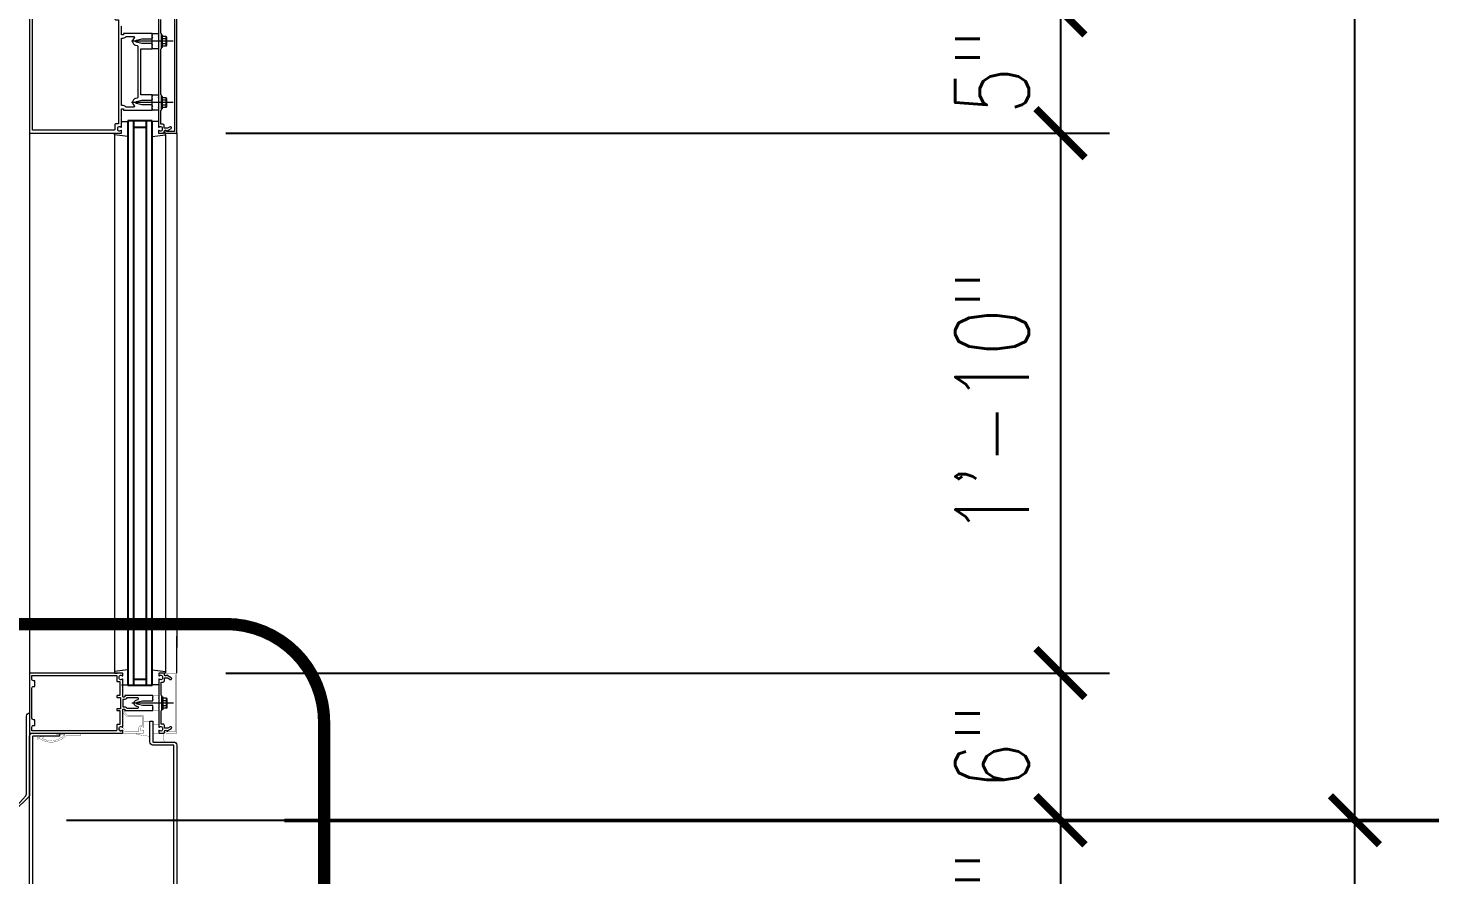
# Model space of a CAD drawing. Header units: inches. Extents: x 3850 to 5846, y -3 to 909.
# Drawn here: x 5740.9 to 5798, y 566.8 to 601.3 of the extents above; entities that cross this region are included whole.
import ezdxf

# ---------------------------------------------------------------- set-up
doc = ezdxf.new("R2010")
doc.units = ezdxf.units.IN
doc.header["$LTSCALE"] = 0.5
doc.header["$MEASUREMENT"] = 0
doc.linetypes.add('HIDDEN2', pattern=[0.1875, 0.125, -0.0625])
doc.layers.get('0').update_dxf_attribs({"lineweight": 18})
doc.layers.get('Defpoints').update_dxf_attribs({"color": 140, "lineweight": 18})
for name, color, linetype, lineweight in [('A-Anno-Dims', 211, 'Continuous', 18), ('A-Detl-Fine', 90, 'Continuous', 18), ('A-Detl-Iden', 151, 'Continuous', 25), ('A-Detl-Medm', 31, 'Continuous', 25), ('A-Detl-Thin', 150, 'Continuous', 18), ('A-Detl-Wide', 213, 'Continuous', 50)]:
    doc.layers.add(name, color=color, linetype=linetype, lineweight=lineweight)
doc.styles.add('Arch-Dim', font='romans.shx', dxfattribs={"width": 0.75})
doc.dimstyles.new('Aec-Arch-I-96', dxfattribs={"dimscale": 96, "dimtxt": 0.09375, "dimasz": 0.0625, "dimexe": 0.0625, "dimexo": 0.0625, "dimgap": 0.03125, "dimtad": 1, "dimdec": 4, "dimzin": 3, "dimdsep": 46, "dimlunit": 4, "dimtxsty": 'Arch-Dim', "dimblk": 'ARCHTICK', "dimcen": 0.09375, "dimazin": 2, "dimtfac": 0.75, "dimtdec": 4, "dimtix": 1, "dimtmove": 2, "dimatfit": 2, "dimfxl": 1, "dimtolj": 1, "dimtzin": 0, "dimarcsym": 0})

# ---------------------------------------------------------------- blocks, each defined once
blk = doc.blocks.new('AecDtl_9650C2')
at = {"layer": 'A-Detl-Thin'}
blk.add_lwpolyline([(0.037, 0.588), (0.603, 0.022, 0.414214), (0.647, 0.022), (0.648, 0.023, 0.397145), (0.65, 0.066), (0.157, 0.621, -0.18372), (0.125, 0.704), (0.125, 3.875, 0.414214), (0, 4), (0, 0.677, 0.198912)], format="xyb", close=True, dxfattribs=at)
blk = doc.blocks.new('_ArchTick')
at = {"color": 0, "linetype": 'ByBlock', "const_width": 0.15}
blk.add_lwpolyline([(-0.5, -0.5), (0.5, 0.5)], dxfattribs=at)
blk = doc.blocks.new('*D238')
at = {"layer": 'A-Anno-Dims', "color": 0, "lineweight": -2, "transparency": 16777216}
for p, q in [((5748.92, 569.004), (5796.92, 569.004)), ((5794.92, 409.004), (5794.92, 569.004)), ((5636.92, 409.004), (5796.92, 409.004))]:
    blk.add_line(p, q, dxfattribs=at)
at = {"layer": 'Defpoints', "color": 0, "transparency": 16777216}
for p in [(5746.92, 569.004), (5794.92, 569.004), (5634.92, 409.004)]:
    blk.add_point(p, dxfattribs=at)
at = {"layer": 'A-Anno-Dims', "color": 0, "lineweight": -2, "transparency": 16777216, "xscale": 2, "yscale": 2, "zscale": 2}
for p, rotation in [((5794.92, 569.004), 90), ((5794.92, 409.004), 270)]:
    blk.add_blockref('_ArchTick', p, dxfattribs=dict(at, rotation=rotation))
at = {"layer": 'A-Anno-Dims', "color": 0, "transparency": 16777216, "insert": (5792.135, 489.004), "char_height": 3, "attachment_point": 5, "rotation": 90, "style": 'Arch-Dim'}
blk.add_mtext('\\A1;13\'-4"', dxfattribs=at)
blk = doc.blocks.new('*D239')
at = {"layer": 'A-Anno-Dims', "color": 0, "lineweight": -2, "transparency": 16777216}
for p, q in [((5748.92, 729.004), (5796.92, 729.004)), ((5794.92, 569.004), (5794.92, 729.004)), ((5748.92, 569.004), (5796.92, 569.004))]:
    blk.add_line(p, q, dxfattribs=at)
at = {"layer": 'Defpoints', "color": 0, "transparency": 16777216}
for p in [(5746.92, 729.004), (5794.92, 729.004), (5746.92, 569.004)]:
    blk.add_point(p, dxfattribs=at)
at = {"layer": 'A-Anno-Dims', "color": 0, "lineweight": -2, "transparency": 16777216, "xscale": 2, "yscale": 2, "zscale": 2}
for p, rotation in [((5794.92, 729.004), 90), ((5794.92, 569.004), 270)]:
    blk.add_blockref('_ArchTick', p, dxfattribs=dict(at, rotation=rotation))
at = {"layer": 'A-Anno-Dims', "color": 0, "transparency": 16777216, "insert": (5792.135, 649.004), "char_height": 3, "attachment_point": 5, "rotation": 90, "style": 'Arch-Dim'}
blk.add_mtext('\\A1;13\'-4"', dxfattribs=at)
blk = doc.blocks.new('*D241')
at = {"layer": 'A-Anno-Dims', "color": 0, "lineweight": -2, "transparency": 16777216}
for p, q in [((5748.92, 810.25), (5808.921, 810.25)), ((5806.921, 57), (5806.921, 810.25)), ((5748.92, 57), (5808.921, 57))]:
    blk.add_line(p, q, dxfattribs=at)
at = {"layer": 'Defpoints', "color": 0, "transparency": 16777216}
for p in [(5746.92, 810.25), (5806.921, 810.25), (5746.92, 57)]:
    blk.add_point(p, dxfattribs=at)
at = {"layer": 'A-Anno-Dims', "color": 0, "lineweight": -2, "transparency": 16777216, "xscale": 2, "yscale": 2, "zscale": 2}
for p, rotation in [((5806.921, 810.25), 90), ((5806.921, 57), 270)]:
    blk.add_blockref('_ArchTick', p, dxfattribs=dict(at, rotation=rotation))
at = {"layer": 'A-Anno-Dims', "color": 0, "transparency": 16777216, "insert": (5803.296, 433.625), "char_height": 3, "attachment_point": 5, "rotation": 90, "style": 'Arch-Dim'}
blk.add_mtext('\\A1;62\'-9{\\H0.750000x;\\S1/4;}"', dxfattribs=at)
blk = doc.blocks.new('*D250')
at = {"layer": 'A-Detl-Wide', "color": 0, "lineweight": -2, "transparency": 16777216}
for p, q in [((5748.92, 676.003), (5784.92, 676.003)), ((5782.92, 676.003), (5782.92, 602)), ((5748.92, 602), (5784.92, 602))]:
    blk.add_line(p, q, dxfattribs=at)
at = {"layer": 'Defpoints', "color": 0, "transparency": 16777216}
for p in [(5746.92, 676.003), (5746.92, 602), (5782.92, 602)]:
    blk.add_point(p, dxfattribs=at)
at = {"layer": 'A-Detl-Wide', "color": 0, "lineweight": -2, "transparency": 16777216, "xscale": 2, "yscale": 2, "zscale": 2}
for p, rotation in [((5782.92, 676.003), 90), ((5782.92, 602), 270)]:
    blk.add_blockref('_ArchTick', p, dxfattribs=dict(at, rotation=rotation))
at = {"layer": 'A-Detl-Wide', "color": 0, "transparency": 16777216, "insert": (5780.134, 639.001), "char_height": 3, "attachment_point": 5, "rotation": 90, "style": 'Arch-Dim'}
blk.add_mtext('\\A1;6\'-2"', dxfattribs=at)
blk = doc.blocks.new('*D251')
at = {"layer": 'A-Detl-Wide', "color": 0, "lineweight": -2, "transparency": 16777216}
for p, q in [((5782.92, 602), (5782.92, 604)), ((5748.92, 602), (5784.92, 602)), ((5782.92, 602), (5782.92, 597)), ((5748.92, 597), (5784.92, 597)), ((5782.92, 597), (5782.92, 595))]:
    blk.add_line(p, q, dxfattribs=at)
at = {"layer": 'Defpoints', "color": 0, "transparency": 16777216}
for p in [(5746.92, 602), (5746.92, 597), (5782.92, 597)]:
    blk.add_point(p, dxfattribs=at)
at = {"layer": 'A-Detl-Wide', "color": 0, "lineweight": -2, "transparency": 16777216, "xscale": 2, "yscale": 2, "zscale": 2}
for p, rotation in [((5782.92, 602), 270), ((5782.92, 597), 90)]:
    blk.add_blockref('_ArchTick', p, dxfattribs=dict(at, rotation=rotation))
at = {"layer": 'A-Detl-Wide', "color": 0, "transparency": 16777216, "insert": (5780.134, 599.5), "char_height": 3, "attachment_point": 5, "rotation": 90, "style": 'Arch-Dim'}
blk.add_mtext('\\A1;5"', dxfattribs=at)
blk = doc.blocks.new('*D252')
at = {"layer": 'A-Detl-Wide', "color": 0, "lineweight": -2, "transparency": 16777216}
for p, q in [((5748.92, 597), (5784.92, 597)), ((5782.92, 597), (5782.92, 575)), ((5748.92, 575), (5784.92, 575))]:
    blk.add_line(p, q, dxfattribs=at)
at = {"layer": 'Defpoints', "color": 0, "transparency": 16777216}
for p in [(5746.92, 597), (5746.92, 575), (5782.92, 575)]:
    blk.add_point(p, dxfattribs=at)
at = {"layer": 'A-Detl-Wide', "color": 0, "lineweight": -2, "transparency": 16777216, "xscale": 2, "yscale": 2, "zscale": 2}
for p, rotation in [((5782.92, 597), 90), ((5782.92, 575), 270)]:
    blk.add_blockref('_ArchTick', p, dxfattribs=dict(at, rotation=rotation))
at = {"layer": 'A-Detl-Wide', "color": 0, "transparency": 16777216, "insert": (5780.134, 586), "char_height": 3, "attachment_point": 5, "rotation": 90, "style": 'Arch-Dim'}
blk.add_mtext('\\A1;1\'-10"', dxfattribs=at)
blk = doc.blocks.new('*D253')
at = {"layer": 'A-Detl-Wide', "color": 0, "lineweight": -2, "transparency": 16777216}
for p, q in [((5748.92, 575), (5784.92, 575)), ((5782.92, 575), (5782.92, 569.003)), ((5742.419, 569.003), (5784.92, 569.003))]:
    blk.add_line(p, q, dxfattribs=at)
at = {"layer": 'Defpoints', "color": 0, "transparency": 16777216}
for p in [(5746.92, 575), (5740.419, 569.003), (5782.92, 569.003)]:
    blk.add_point(p, dxfattribs=at)
at = {"layer": 'A-Detl-Wide', "color": 0, "lineweight": -2, "transparency": 16777216, "xscale": 2, "yscale": 2, "zscale": 2}
for p, rotation in [((5782.92, 575), 90), ((5782.92, 569.003), 270)]:
    blk.add_blockref('_ArchTick', p, dxfattribs=dict(at, rotation=rotation))
at = {"layer": 'A-Detl-Wide', "color": 0, "transparency": 16777216, "insert": (5780.134, 572.001), "char_height": 3, "attachment_point": 5, "rotation": 90, "style": 'Arch-Dim'}
blk.add_mtext('\\A1;6"', dxfattribs=at)
blk = doc.blocks.new('*D254')
at = {"layer": 'A-Detl-Wide', "color": 0, "lineweight": -2, "transparency": 16777216}
for p, q in [((5742.419, 569.003), (5784.92, 569.003)), ((5782.92, 569.003), (5782.92, 563)), ((5748.92, 563), (5784.92, 563))]:
    blk.add_line(p, q, dxfattribs=at)
at = {"layer": 'Defpoints', "color": 0, "transparency": 16777216}
for p in [(5740.419, 569.003), (5746.92, 563), (5782.92, 563)]:
    blk.add_point(p, dxfattribs=at)
at = {"layer": 'A-Detl-Wide', "color": 0, "lineweight": -2, "transparency": 16777216, "xscale": 2, "yscale": 2, "zscale": 2}
for p, rotation in [((5782.92, 569.003), 90), ((5782.92, 563), 270)]:
    blk.add_blockref('_ArchTick', p, dxfattribs=dict(at, rotation=rotation))
at = {"layer": 'A-Detl-Wide', "color": 0, "transparency": 16777216, "insert": (5780.134, 566.001), "char_height": 3, "attachment_point": 5, "rotation": 90, "style": 'Arch-Dim'}
blk.add_mtext('\\A1;6"', dxfattribs=at)

msp = doc.modelspace()

# ---------------------------------------------------------------- linework, layer by layer
at = {"layer": 'A-Detl-Fine'}
for p, q in [((5746.33865, 600.99317), (5746.29865, 600.99317)), ((5746.29865, 600.49317), (5746.29865, 600.99317)), ((5746.33865, 600.49317), (5746.33865, 600.99317)), ((5746.47833, 600.94609), (5746.33865, 600.94609)), ((5746.48226, 600.55658), (5746.48226, 600.92977)), ((5746.50096, 600.92977), (5746.48226, 600.92977)), ((5746.76437, 600.74998), (5745.07056, 600.74998)), ((5746.33865, 600.49317), (5746.29865, 600.49317)), ((5746.47833, 600.84463), (5746.33865, 600.84463)), ((5746.47833, 600.64171), (5746.33865, 600.64171)), ((5746.47833, 600.54026), (5746.33865, 600.54026)), ((5746.50096, 600.55658), (5746.48226, 600.55658)), ((5746.51326, 600.59099), (5746.51326, 600.89536)), ((5746.76437, 598.24998), (5745.07056, 598.24998)), ((5746.33865, 598.49317), (5746.29865, 598.49317)), ((5746.29865, 597.99317), (5746.29865, 598.49317)), ((5746.33865, 597.99317), (5746.33865, 598.49317)), ((5746.47833, 598.44609), (5746.33865, 598.44609)), ((5746.47833, 598.34463), (5746.33865, 598.34463)), ((5746.47833, 598.14171), (5746.33865, 598.14171)), ((5746.50096, 598.42977), (5746.48226, 598.42977)), ((5746.48226, 598.05658), (5746.48226, 598.42977)), ((5746.50096, 598.05658), (5746.48226, 598.05658)), ((5746.51326, 598.09099), (5746.51326, 598.39536)), ((5744.67011, 597.47959), (5744.92011, 597.47959)), ((5746.16962, 597.47959), (5745.91962, 597.47959)), ((5746.33865, 597.99317), (5746.29865, 597.99317)), ((5746.47833, 598.04026), (5746.33865, 598.04026)), ((5744.38011, 596.93959), (5744.38011, 575.06037)), ((5746.45962, 596.93959), (5746.45962, 575.06037)), ((5744.67011, 574.52037), (5744.92011, 574.52037)), ((5746.16962, 574.52037), (5745.91962, 574.52037)), ((5746.78144, 573.77846), (5745.08763, 573.77846)), ((5746.35572, 574.02164), (5746.31572, 574.02164)), ((5746.31572, 573.52164), (5746.31572, 574.02164)), ((5746.35572, 573.52164), (5746.31572, 573.52164)), ((5746.35572, 573.52164), (5746.35572, 574.02164)), ((5746.4954, 573.97456), (5746.35572, 573.97456)), ((5746.4954, 573.87311), (5746.35572, 573.87311)), ((5746.4954, 573.67019), (5746.35572, 573.67019)), ((5746.4954, 573.56873), (5746.35572, 573.56873)), ((5746.49933, 573.58505), (5746.49933, 573.95824)), ((5746.51803, 573.95824), (5746.49933, 573.95824)), ((5746.51803, 573.58505), (5746.49933, 573.58505)), ((5746.53033, 573.61946), (5746.53033, 573.92384))]:
    msp.add_line(p, q, dxfattribs=at)
for points in [[(5746.16986, 600.43698), (5745.91986, 600.43698), (5745.91986, 601.06298), (5746.16986, 601.06298)], [(5746.16986, 597.93698), (5745.91986, 597.93698), (5745.91986, 598.56298), (5746.16986, 598.56298)]]:
    msp.add_lwpolyline(points, close=True, dxfattribs=at)
for points in [[(5744.92011, 596.86306), (5744.38011, 596.93959), (5744.38011, 596.99959), (5744.49574, 596.99959)], [(5745.91962, 596.86306), (5746.45962, 596.93959), (5746.45962, 596.99959), (5746.34399, 596.99959)], [(5744.92011, 575.1369), (5744.38011, 575.06037), (5744.38011, 575.00037), (5744.49574, 575.00037)], [(5745.91962, 575.1369), (5746.45962, 575.06037), (5746.45962, 575.00037), (5746.34399, 575.00037)]]:
    msp.add_lwpolyline(points, dxfattribs=at)
at = {"layer": 'A-Detl-Fine', "const_width": 0.01111}
for points in [[(5745.94264, 574.08433), (5746.18693, 574.08433)], [(5745.57641, 573.02561), (5745.82072, 573.02561)], [(5746.18693, 573.47259), (5745.94264, 573.47259)], [(5746.18718, 572.9091), (5745.94286, 572.9091)], [(5741.24261, 572.3695), (5741.23119, 572.36332), (5741.22352, 572.35311), (5741.22071, 572.34038)], [(5741.22071, 572.34038), (5741.22486, 572.32511), (5741.23574, 572.31423), (5741.25101, 572.31008)], [(5741.24259, 572.3695), (5741.50757, 572.43529)], [(5741.42079, 572.34311), (5741.48977, 572.3089), (5741.56347, 572.28155), (5741.64017, 572.26148), (5741.71815, 572.24913), (5741.7957, 572.24491)], [(5741.51592, 572.41828), (5741.42172, 572.34302)], [(5741.5101, 572.43562), (5741.50925, 572.43558), (5741.5084, 572.43546), (5741.50757, 572.43529)], [(5741.51973, 572.42599), (5741.51841, 572.43085), (5741.51496, 572.43431), (5741.5101, 572.43562)], [(5741.51594, 572.41832), (5741.51797, 572.42044), (5741.51927, 572.42306), (5741.51973, 572.42599)], [(5741.7957, 572.24491), (5741.85973, 572.24774), (5741.92305, 572.25608), (5741.98529, 572.26974), (5742.04611, 572.28852), (5742.10514, 572.31224), (5742.16203, 572.34068), (5742.21642, 572.37366), (5742.26796, 572.41098), (5742.31628, 572.45243), (5742.36103, 572.49783)], [(5741.7957, 572.18433), (5741.85871, 572.18693), (5741.92136, 572.19459), (5741.98329, 572.20714), (5742.04413, 572.22437), (5742.10353, 572.24611), (5742.16111, 572.27217), (5742.21652, 572.30235), (5742.2694, 572.33647), (5742.31938, 572.37434), (5742.36611, 572.41577), (5742.40922, 572.46057)], [(5742.01842, 572.49634), (5742.01842, 572.52664)], [(5742.36124, 572.49634), (5742.01842, 572.49634)], [(5742.04873, 572.55692), (5742.03346, 572.55278), (5742.02259, 572.5419), (5742.01844, 572.52664)], [(5742.04873, 572.55692), (5742.99565, 572.55692)], [(5742.99565, 572.45921), (5742.40931, 572.45921)], [(5742.99565, 572.55692), (5742.99565, 572.45921)], [(5745.29302, 572.55655), (5745.40601, 572.55655)], [(5745.29302, 572.49791), (5745.29302, 572.55655)], [(5745.82072, 572.42313), (5745.29302, 572.49791)], [(5745.94286, 572.55731), (5746.18718, 572.55731)], [(5746.40817, 572.56448), (5746.39445, 572.50333), (5746.38622, 572.44097), (5746.38348, 572.378)], [(5746.38348, 572.378), (5746.38622, 572.31503), (5746.39445, 572.25266), (5746.40817, 572.19152)], [(5741.25101, 572.31008), (5741.25308, 572.31016), (5741.25518, 572.31037), (5741.25716, 572.31068)], [(5741.33013, 572.3288), (5741.2572, 572.31072)], [(5741.32994, 572.32888), (5741.38962, 572.29255), (5741.45262, 572.26089), (5741.51832, 572.23422), (5741.58609, 572.2129), (5741.65532, 572.19725), (5741.7254, 572.18762), (5741.7957, 572.18433)]]:
    msp.add_lwpolyline(points, dxfattribs=at)
at = {"layer": 'A-Detl-Fine'}
for centre, radius, start, end in [((5746.45895, 600.89536), 0.05431, 290.9107, 69.0893), ((5746.34841, 600.74317), 0.16485, 322.0123, 37.9877), ((5746.45895, 600.59099), 0.05431, 290.9107, 69.0893), ((5746.45895, 598.39536), 0.05431, 290.9107, 69.0893), ((5746.34841, 598.24317), 0.16485, 322.0123, 37.9877), ((5746.45895, 598.09099), 0.05431, 290.9107, 69.0893), ((5746.47602, 573.92384), 0.05431, 290.9107, 69.0893), ((5746.36548, 573.77164), 0.16485, 322.0123, 37.9877), ((5746.47602, 573.61946), 0.05431, 290.9107, 69.0893)]:
    msp.add_arc(centre, radius, start, end, dxfattribs=at)
at = {"layer": 'A-Detl-Iden', "linetype": 'HIDDEN2', "const_width": 0.5, "flags": 128}
msp.add_lwpolyline([(5622.91919, 512.00268, 0.41421356), (5626.91919, 508.00268), (5748.91991, 508.00268, 0.41421356), (5752.91991, 512.00268), (5752.91991, 572.99998, 0.41421356), (5748.91991, 576.99998), (5626.91919, 576.99998, 0.41421356), (5622.91919, 572.99998)], format="xyb", close=True, dxfattribs=at)
at = {"layer": 'A-Detl-Medm', "linetype": 'Continuous'}
for p, q in [((5744.91986, 597.49998), (5744.91986, 574.49998)), ((5745.16986, 597.49998), (5744.91986, 597.49998)), ((5745.66986, 597.49998), (5745.16986, 597.49998)), ((5745.16986, 574.49998), (5745.16986, 597.49998)), ((5745.66986, 597.49998), (5745.66986, 574.49998)), ((5745.91986, 597.49998), (5745.66986, 597.49998)), ((5745.91986, 574.49998), (5745.91986, 597.49998)), ((5745.16986, 597.24998), (5745.66986, 597.24998)), ((5745.16986, 574.74998), (5745.66986, 574.74998)), ((5745.91986, 574.49998), (5744.91986, 574.49998))]:
    msp.add_line(p, q, dxfattribs=at)
at = {"layer": 'A-Detl-Thin'}
for p, q in [((5740.91918, 596.99998), (5740.92001, 574.99998)), ((5746.91986, 596.99998), (5746.91986, 576.04333)), ((5746.91986, 574.99998), (5746.91986, 576.49998)), ((5744.70157, 574.99998), (5740.91905, 574.99998)), ((5740.91905, 574.99998), (5740.91905, 572.55692)), ((5741.01677, 574.7459), (5741.01677, 574.90225)), ((5741.01677, 574.90225), (5744.4475, 574.90225)), ((5741.01679, 574.7459), (5741.01677, 574.7459)), ((5741.02482, 574.71633), (5741.01679, 574.7459)), ((5741.04584, 574.69531), (5741.02482, 574.71633)), ((5741.07541, 574.6873), (5741.04584, 574.69531)), ((5741.07541, 574.68726), (5741.07541, 574.6873)), ((5741.13405, 574.68726), (5741.07541, 574.68726)), ((5741.13405, 574.45761), (5741.13405, 574.68726)), ((5744.4475, 574.90225), (5744.4475, 574.90223)), ((5744.4475, 574.90223), (5744.46229, 574.89822)), ((5744.46229, 574.89822), (5744.47279, 574.88771)), ((5744.47279, 574.88771), (5744.47679, 574.87294)), ((5744.47679, 574.87294), (5744.47681, 574.87294)), ((5744.47681, 574.87294), (5744.47681, 574.67261)), ((5744.47681, 574.67261), (5744.47682, 574.67261)), ((5744.47682, 574.67261), (5744.47949, 574.66276)), ((5744.47949, 574.66276), (5744.4865, 574.65576)), ((5744.4865, 574.65576), (5744.49635, 574.65309)), ((5744.49635, 574.65309), (5744.49635, 574.65307)), ((5744.49635, 574.65307), (5744.59896, 574.65307)), ((5744.57453, 574.78108), (5744.57453, 574.86706)), ((5744.57453, 574.86706), (5744.57455, 574.86706)), ((5744.57455, 574.78108), (5744.57453, 574.78108)), ((5744.57455, 574.86706), (5744.58123, 574.89171)), ((5744.58123, 574.75644), (5744.57455, 574.78108)), ((5744.58123, 574.89171), (5744.59874, 574.90922)), ((5744.59874, 574.73892), (5744.58123, 574.75644)), ((5744.59874, 574.90922), (5744.62339, 574.9159)), ((5744.62339, 574.73224), (5744.59874, 574.73892)), ((5744.59896, 574.65307), (5744.59896, 574.08433)), ((5744.62339, 574.9159), (5744.62339, 574.91594)), ((5744.62339, 574.91594), (5744.63366, 574.91594)), ((5744.62339, 574.73222), (5744.62339, 574.73224)), ((5744.63366, 574.73222), (5744.62339, 574.73222)), ((5744.63366, 574.91594), (5744.63368, 574.91592)), ((5744.65656, 574.73528), (5744.63366, 574.73224)), ((5744.63366, 574.73224), (5744.63366, 574.73222)), ((5744.63368, 574.91592), (5744.6566, 574.91287)), ((5744.67772, 574.74408), (5744.65656, 574.73528)), ((5744.6566, 574.91287), (5744.67776, 574.90405)), ((5744.69604, 574.75818), (5744.67772, 574.74408)), ((5744.67776, 574.90405), (5744.69607, 574.88994)), ((5744.69607, 574.75815), (5744.69604, 574.75818)), ((5744.69607, 574.88994), (5744.69607, 574.89)), ((5744.69607, 574.89), (5744.70665, 574.88564)), ((5744.70665, 574.76251), (5744.69607, 574.75815)), ((5744.70157, 574.99994), (5744.70157, 574.99998)), ((5744.71142, 574.99728), (5744.70157, 574.99994)), ((5744.70665, 574.88564), (5744.71665, 574.88976)), ((5744.71665, 574.75838), (5744.70665, 574.76251)), ((5744.71843, 574.99028), (5744.71142, 574.99728)), ((5744.71665, 574.88976), (5744.72108, 574.9003)), ((5744.72108, 574.74784), (5744.71665, 574.75838)), ((5744.72108, 574.98043), (5744.71843, 574.99028)), ((5744.72112, 574.98043), (5744.72108, 574.98043)), ((5744.72108, 574.9003), (5744.72112, 574.9003)), ((5744.72112, 574.74784), (5744.72108, 574.74784)), ((5744.72112, 574.9003), (5744.72112, 574.98043)), ((5744.72112, 574.40387), (5744.72112, 574.74784)), ((5741.01677, 573.15791), (5741.01677, 574.39899)), ((5741.01677, 574.39899), (5741.01681, 574.39899)), ((5741.01681, 574.39899), (5741.02482, 574.42856)), ((5741.02482, 574.42856), (5741.04584, 574.44958)), ((5741.04584, 574.44958), (5741.07541, 574.45759)), ((5741.07541, 574.45759), (5741.07541, 574.45761)), ((5741.07541, 574.45761), (5741.13405, 574.45761)), ((5744.47682, 574.06478), (5744.47681, 574.06478)), ((5744.47681, 574.06478), (5744.47681, 574.02569)), ((5744.47949, 574.07463), (5744.47682, 574.06478)), ((5744.4865, 574.08164), (5744.47949, 574.07463)), ((5744.49635, 574.08431), (5744.4865, 574.08164)), ((5744.59896, 574.08433), (5744.49635, 574.08433)), ((5744.49635, 574.08433), (5744.49635, 574.08431)), ((5744.70646, 574.38921), (5744.72112, 574.40387)), ((5744.72112, 574.37456), (5744.70646, 574.38921)), ((5744.72112, 574.03545), (5744.72112, 574.37456)), ((5744.79539, 574.07455), (5744.79538, 574.07455)), ((5744.79538, 574.07455), (5744.79538, 574.03545)), ((5744.79673, 574.07947), (5744.79539, 574.07455)), ((5744.80023, 574.08298), (5744.79673, 574.07947)), ((5744.80516, 574.08431), (5744.80023, 574.08298)), ((5745.94264, 574.08433), (5744.80516, 574.08433)), ((5744.80516, 574.08433), (5744.80516, 574.08431)), ((5745.94264, 574.04524), (5745.94264, 574.08433)), ((5744.47681, 574.02569), (5744.47682, 574.02569)), ((5744.47682, 573.5312), (5744.47681, 573.5312)), ((5744.47681, 573.5312), (5744.47681, 573.49213)), ((5744.47681, 573.49213), (5744.47682, 573.49213)), ((5744.47682, 574.02569), (5744.47949, 574.01584)), ((5744.47949, 573.54106), (5744.47682, 573.5312)), ((5744.47682, 573.49213), (5744.47949, 573.48228)), ((5744.47949, 574.01584), (5744.4865, 574.00883)), ((5744.4865, 573.54806), (5744.47949, 573.54106)), ((5744.4865, 574.00883), (5744.49635, 574.00616)), ((5744.49635, 573.55073), (5744.4865, 573.54806)), ((5744.49635, 574.00616), (5744.49635, 574.00614)), ((5744.49635, 574.00614), (5744.62339, 574.00614)), ((5744.62339, 573.55075), (5744.49635, 573.55075)), ((5744.49635, 573.55075), (5744.49635, 573.55073)), ((5744.62339, 574.00614), (5744.62339, 573.55075)), ((5744.72246, 574.03053), (5744.72112, 574.03545)), ((5744.78561, 573.92796), (5744.72112, 573.92796)), ((5744.72112, 573.92796), (5744.72112, 573.62894)), ((5744.72112, 573.62894), (5744.78561, 573.62894)), ((5744.72112, 573.52144), (5744.72246, 573.52636)), ((5744.72112, 573.18235), (5744.72112, 573.52144)), ((5744.72596, 574.02703), (5744.72246, 574.03053)), ((5744.72246, 573.52636), (5744.72596, 573.52986)), ((5744.73088, 574.02569), (5744.72596, 574.02703)), ((5744.72596, 573.52986), (5744.73088, 573.53119)), ((5744.78561, 574.02569), (5744.73088, 574.02569)), ((5744.73088, 573.53119), (5744.73088, 573.5312)), ((5744.73088, 573.5312), (5744.78561, 573.5312)), ((5744.82427, 573.93519), (5744.78559, 573.92798)), ((5744.78559, 573.92798), (5744.78561, 573.92796)), ((5744.79053, 574.02704), (5744.78561, 574.02571)), ((5744.78561, 574.02571), (5744.78561, 574.02569)), ((5744.78561, 573.62894), (5744.78565, 573.62892)), ((5744.78561, 573.5312), (5744.78561, 573.53119)), ((5744.78561, 573.53119), (5744.79053, 573.52986)), ((5744.78565, 573.62892), (5744.82433, 573.62169)), ((5744.79403, 574.03053), (5744.79053, 574.02704)), ((5744.79053, 573.52986), (5744.79403, 573.52636)), ((5744.79536, 574.03545), (5744.79403, 574.03053)), ((5744.79403, 573.52636), (5744.79536, 573.52144)), ((5744.79538, 574.03545), (5744.79536, 574.03545)), ((5744.79536, 573.52144), (5744.79538, 573.52144)), ((5744.79538, 573.52144), (5744.79538, 573.48235)), ((5744.85731, 573.9554), (5744.82427, 573.93519)), ((5744.82433, 573.62169), (5744.85736, 573.60145)), ((5744.88134, 573.98658), (5744.85731, 573.9554)), ((5744.85736, 573.60145), (5744.88136, 573.57026)), ((5744.88136, 573.9866), (5744.88134, 573.98658)), ((5745.3343, 573.9866), (5744.88136, 573.9866)), ((5744.88136, 573.5703), (5745.3343, 573.5703)), ((5744.88136, 573.57026), (5744.88136, 573.5703)), ((5745.18255, 573.80329), (5745.19946, 573.85018)), ((5745.18255, 573.75362), (5745.18255, 573.80329)), ((5745.19946, 573.70673), (5745.18255, 573.75362)), ((5745.19946, 573.85018), (5745.23328, 573.88875)), ((5745.23328, 573.66817), (5745.19946, 573.70673)), ((5745.23328, 573.88875), (5745.284, 573.91344)), ((5745.284, 573.64347), (5745.23328, 573.66817)), ((5745.28161, 573.79552), (5745.30929, 573.81905)), ((5745.28161, 573.7614), (5745.28161, 573.79552)), ((5745.30929, 573.73787), (5745.28161, 573.7614)), ((5745.28399, 573.91344), (5745.34188, 573.92897)), ((5745.284, 573.91344), (5745.28399, 573.91344)), ((5745.28399, 573.64345), (5745.284, 573.64347)), ((5745.34188, 573.62794), (5745.28399, 573.64345)), ((5745.30929, 573.81906), (5745.52243, 573.87617)), ((5745.30929, 573.81905), (5745.30929, 573.81906)), ((5745.30929, 573.73783), (5745.30929, 573.73787)), ((5745.52243, 573.68073), (5745.30929, 573.73783)), ((5745.3343, 573.98658), (5745.3343, 573.9866)), ((5745.35885, 573.97362), (5745.3343, 573.98658)), ((5745.3343, 573.57033), (5745.35885, 573.58328)), ((5745.3343, 573.5703), (5745.3343, 573.57033)), ((5745.34188, 573.92899), (5745.36224, 573.94785)), ((5745.34188, 573.92897), (5745.34188, 573.92899)), ((5745.34189, 573.62793), (5745.34188, 573.62794)), ((5745.36225, 573.60905), (5745.34189, 573.62793)), ((5745.36224, 573.94785), (5745.35885, 573.97362)), ((5745.35885, 573.58328), (5745.36225, 573.60905)), ((5745.52243, 573.87617), (5745.94264, 573.87617)), ((5745.94264, 573.68073), (5745.52243, 573.68073)), ((5745.9573, 574.03057), (5745.94264, 574.04524)), ((5745.94264, 574.01591), (5745.9573, 574.03057)), ((5745.94264, 573.94457), (5745.94264, 574.01591)), ((5745.9573, 573.92993), (5745.94264, 573.94457)), ((5745.94264, 573.91526), (5745.9573, 573.92993)), ((5745.94264, 573.87617), (5745.94264, 573.91526)), ((5745.94264, 573.64164), (5745.94264, 573.68073)), ((5745.9573, 573.62697), (5745.94264, 573.64164)), ((5745.94264, 573.61233), (5745.9573, 573.62697)), ((5745.94264, 573.54099), (5745.94264, 573.61233)), ((5745.9573, 573.52632), (5745.94264, 573.54099)), ((5745.94264, 573.51166), (5745.9573, 573.52632)), ((5745.94264, 573.47259), (5745.94264, 573.51166)), ((5741.01679, 573.15791), (5741.01677, 573.15791)), ((5741.02482, 573.12834), (5741.01679, 573.15791)), ((5741.04584, 573.10732), (5741.02482, 573.12834)), ((5741.07541, 573.09931), (5741.04584, 573.10732)), ((5741.07541, 573.09929), (5741.07541, 573.09931)), ((5741.13405, 573.09929), (5741.07541, 573.09929)), ((5741.13405, 572.86964), (5741.13405, 573.09929)), ((5744.47949, 573.48228), (5744.4865, 573.47527)), ((5744.4865, 573.47527), (5744.49635, 573.47261)), ((5744.49635, 573.47261), (5744.49635, 573.47259)), ((5744.49635, 573.47259), (5744.59896, 573.47259)), ((5744.59896, 573.47259), (5744.59896, 572.90385)), ((5744.70646, 573.16769), (5744.72112, 573.18235)), ((5744.72112, 573.15302), (5744.70646, 573.16769)), ((5744.72112, 572.80906), (5744.72112, 573.15302)), ((5744.79538, 573.48235), (5744.79539, 573.48235)), ((5744.79539, 573.48235), (5744.79673, 573.47743)), ((5744.79673, 573.47743), (5744.80023, 573.47392)), ((5744.80023, 573.47392), (5744.80516, 573.47259)), ((5744.80516, 573.47259), (5745.94264, 573.47259)), ((5740.91905, 572.55692), (5744.70157, 572.55692)), ((5741.01677, 572.65465), (5741.01677, 572.811)), ((5741.01677, 572.811), (5741.01681, 572.811)), ((5744.4475, 572.65465), (5741.01677, 572.65465)), ((5741.01681, 572.811), (5741.02482, 572.84057)), ((5741.02482, 572.84057), (5741.04584, 572.86159)), ((5741.04584, 572.86159), (5741.07541, 572.8696)), ((5741.07541, 572.8696), (5741.07541, 572.86964)), ((5741.07541, 572.86964), (5741.13405, 572.86964)), ((5744.46227, 572.65867), (5744.4475, 572.65467)), ((5744.4475, 572.65467), (5744.4475, 572.65465)), ((5744.47278, 572.66917), (5744.46227, 572.65867)), ((5744.47679, 572.68396), (5744.47278, 572.66917)), ((5744.47681, 572.68396), (5744.47679, 572.68396)), ((5744.47682, 572.8843), (5744.47681, 572.8843)), ((5744.47681, 572.8843), (5744.47681, 572.68396)), ((5744.47949, 572.89415), (5744.47682, 572.8843)), ((5744.4865, 572.90116), (5744.47949, 572.89415)), ((5744.49635, 572.90383), (5744.4865, 572.90116)), ((5744.59896, 572.90385), (5744.49635, 572.90385)), ((5744.49635, 572.90385), (5744.49635, 572.90383)), ((5744.57453, 572.68983), (5744.57453, 572.77581)), ((5744.57453, 572.77581), (5744.57455, 572.77581)), ((5744.57455, 572.68983), (5744.57453, 572.68983)), ((5744.57455, 572.77581), (5744.58123, 572.80046)), ((5744.58123, 572.66519), (5744.57455, 572.68983)), ((5744.58123, 572.80046), (5744.59874, 572.81798)), ((5744.59874, 572.64767), (5744.58123, 572.66519)), ((5744.59874, 572.81798), (5744.62339, 572.82465)), ((5744.62339, 572.641), (5744.59874, 572.64767)), ((5744.62339, 572.82465), (5744.62339, 572.82469)), ((5744.62339, 572.82469), (5744.63366, 572.82469)), ((5744.62339, 572.64096), (5744.62339, 572.641)), ((5744.63366, 572.64096), (5744.62339, 572.64096)), ((5744.63366, 572.82469), (5744.63368, 572.82465)), ((5744.65656, 572.64401), (5744.63366, 572.64098)), ((5744.63366, 572.64098), (5744.63366, 572.64096)), ((5744.63368, 572.82465), (5744.6566, 572.8216)), ((5744.67772, 572.65281), (5744.65656, 572.64401)), ((5744.6566, 572.8216), (5744.67776, 572.81279)), ((5744.69604, 572.66692), (5744.67772, 572.65281)), ((5744.67776, 572.81279), (5744.69607, 572.79867)), ((5744.69607, 572.6669), (5744.69604, 572.66692)), ((5744.69607, 572.79867), (5744.69607, 572.79875)), ((5744.69607, 572.79875), (5744.70665, 572.7944)), ((5744.70665, 572.67126), (5744.69607, 572.6669)), ((5744.70157, 572.55696), (5744.71142, 572.55961)), ((5744.70157, 572.55692), (5744.70157, 572.55696)), ((5744.70665, 572.7944), (5744.71665, 572.79852)), ((5744.71665, 572.66713), (5744.70665, 572.67126)), ((5744.71142, 572.55961), (5744.71843, 572.56662)), ((5744.71665, 572.79852), (5744.72108, 572.80906)), ((5744.72108, 572.65659), (5744.71665, 572.66713)), ((5744.71843, 572.56662), (5744.72108, 572.57647)), ((5744.72108, 572.80906), (5744.72112, 572.80906)), ((5744.72112, 572.65659), (5744.72108, 572.65659)), ((5744.72108, 572.57647), (5744.72112, 572.57647)), ((5744.72112, 572.57647), (5744.72112, 572.65659))]:
    msp.add_line(p, q, dxfattribs=at)
for points in [[(5740.9192, 601.99998), (5740.91918, 596.99998), (5744.64986, 596.99998, 0.41421356), (5744.66986, 597.01998), (5744.66986, 597.10198, 0.6693765), (5744.64422, 597.11255, -0.19977293), (5744.58037, 597.08598), (5744.56986, 597.08598, -0.41421356), (5744.51986, 597.13598), (5744.51986, 597.22398, -0.41421356), (5744.56986, 597.27398), (5744.58037, 597.27398, -0.19977293), (5744.64422, 597.24741, 0.6693765), (5744.66986, 597.25798), (5744.66986, 597.60998), (5744.65486, 597.62498), (5744.66986, 597.63998), (5744.66986, 597.98698, -0.41421356), (5744.67986, 597.99698), (5744.73586, 597.99698, -0.41421356), (5744.74586, 597.98698), (5744.74586, 597.94698, 0.41421356), (5744.75586, 597.93698), (5745.91986, 597.93698), (5745.91986, 597.97698), (5745.93486, 597.99198), (5745.91986, 598.00698), (5745.91986, 598.07998), (5745.93486, 598.09498), (5745.91986, 598.10998), (5745.91986, 598.14998), (5745.48986, 598.14998), (5745.27175, 598.20842, -0.76732699), (5745.27175, 598.29154), (5745.48986, 598.34998), (5745.91986, 598.34998), (5745.91986, 598.38998), (5745.93486, 598.40498), (5745.91986, 598.41998), (5745.91986, 598.49298), (5745.93486, 598.50798), (5745.91986, 598.52298), (5745.91986, 598.56298), (5745.45234, 598.56298), (5745.45234, 600.43698), (5745.91986, 600.43698), (5745.91986, 600.47698), (5745.93486, 600.49198), (5745.91986, 600.50698), (5745.91986, 600.57998), (5745.93486, 600.59498), (5745.91986, 600.60998), (5745.91986, 600.64998), (5745.48986, 600.64998), (5745.27175, 600.70842, -0.76732699), (5745.27175, 600.79154), (5745.48986, 600.84998), (5745.91986, 600.84998), (5745.91986, 600.88998), (5745.93486, 600.90498), (5745.91986, 600.91998), (5745.91986, 600.99298), (5745.93486, 601.00798), (5745.91986, 601.02298), (5745.91986, 601.06298), (5744.75586, 601.06298, 0.41421356), (5744.74586, 601.05298), (5744.74586, 601.01298, -0.41421356), (5744.73586, 601.00298), (5744.67986, 601.00298, -0.41421356), (5744.66986, 601.01298), (5744.66986, 601.35998)], [(5746.16986, 601.74198), (5746.16986, 600.97498), (5746.15486, 600.95998), (5746.16986, 600.94498), (5746.16986, 600.55498), (5746.15486, 600.53998), (5746.16986, 600.52498), (5746.16986, 598.47498), (5746.15486, 598.45998), (5746.16986, 598.44498), (5746.16986, 598.05498), (5746.15486, 598.03998), (5746.16986, 598.02498), (5746.16986, 597.25798, 0.6693765), (5746.1955, 597.24741, -0.19977293), (5746.25935, 597.27398), (5746.26986, 597.27398, -0.41421356), (5746.31986, 597.22398), (5746.31986, 597.13598, -0.41421356), (5746.26986, 597.08598), (5746.25935, 597.08598, -0.19977293), (5746.1955, 597.11255, 0.6693765), (5746.16986, 597.10198), (5746.16986, 597.01998, 0.41421356), (5746.18986, 596.99998), (5746.37586, 596.99998, 0.41421356), (5746.40586, 597.02998), (5746.40586, 597.06998, -0.84909046), (5746.50323, 597.08598), (5746.68586, 597.19142, 1), (5746.64586, 597.2607), (5746.54069, 597.19998), (5746.40586, 597.19998), (5746.40586, 597.31398, 0.41421356), (5746.34586, 597.37398), (5746.26986, 597.37398), (5746.26986, 597.92498), (5746.29486, 597.94998), (5746.29486, 598.23498), (5746.27986, 598.24998), (5746.29486, 598.26498), (5746.29486, 598.54998), (5746.26986, 598.57498), (5746.26986, 600.42498), (5746.29486, 600.44998), (5746.29486, 600.73498), (5746.27986, 600.74998), (5746.29486, 600.76498), (5746.29486, 601.04998), (5746.26986, 601.07498), (5746.26986, 601.62598)]]:
    msp.add_lwpolyline(points, format="xyb", dxfattribs=at)
for points in [[(5744.41486, 597.37998, 0.41421356), (5744.39486, 597.35998), (5744.39486, 597.15498, -0.41421356), (5744.36486, 597.12498), (5741.04418, 597.12498), (5741.04418, 601.87498), (5744.36486, 601.87498, -0.41421356), (5744.39486, 601.84498), (5744.39486, 601.63998, 0.41421356), (5744.41486, 601.61998), (5744.54486, 601.61998), (5744.54486, 597.37998)], [(5746.49586, 601.93798), (5746.81986, 601.93798), (5746.81986, 597.06198), (5746.49586, 597.06198), (5746.49586, 597.07998, 1), (5746.41586, 597.07998), (5746.41586, 597.05998, 0.41421356), (5746.47586, 596.99998), (5746.91986, 596.99998), (5746.91986, 601.99998), (5746.47586, 601.99998, 0.41421356), (5746.41586, 601.93998), (5746.41586, 601.91998, 1), (5746.49586, 601.91998)], [(5745.3051, 598.42988), (5745.2394, 598.41228, 0.62443753), (5745.1816, 598.11592, -0.7194255), (5745.16351, 598.06198), (5744.84811, 598.06198, 0.25049165), (5744.73586, 598.12198), (5744.66986, 598.12198), (5744.66986, 600.87798), (5744.73586, 600.87798, 0.25049165), (5744.84811, 600.93798), (5745.16351, 600.93798, -0.7194255), (5745.1816, 600.88404, 0.62443753), (5745.2394, 600.58768), (5745.3051, 600.57008, -0.33945426), (5745.32734, 600.5411), (5745.32734, 598.45886, -0.33945426)], [(5746.91984, 572.06547), (5746.91984, 565.93449, -0.41421356), (5746.79484, 565.80949), (5745.95826, 565.80949, 0.41421356), (5745.94264, 565.79387), (5745.94264, 564.95443), (5745.82048, 564.95443), (5745.82048, 565.80665, -0.41421356), (5745.94548, 565.93165), (5746.78206, 565.93165, 0.41421356), (5746.79768, 565.94728), (5746.79768, 572.05269, 0.41421356), (5746.78206, 572.06831), (5745.94548, 572.06831, -0.41421356), (5745.82048, 572.19331), (5745.82048, 573.04553), (5745.94264, 573.04553), (5745.94264, 572.20609, 0.41421356), (5745.95826, 572.19047), (5746.79484, 572.19047, -0.41421356)], [(5741.04405, 565.44304, -0.41421356), (5740.91905, 565.56804), (5740.91905, 572.43192, -0.41421356), (5741.04405, 572.55692), (5742.13495, 572.55692), (5742.13495, 572.43476), (5741.05683, 572.43476, 0.41421356), (5741.0412, 572.41914), (5741.0412, 565.58082, 0.41421356), (5741.05683, 565.5652), (5742.13495, 565.5652), (5742.13495, 565.44304)]]:
    msp.add_lwpolyline(points, format="xyb", close=True, dxfattribs=at)
msp.add_lwpolyline([(5746.25149, 572.82161), (5746.2744, 572.82465), (5746.2744, 572.82469), (5746.28466, 572.82469), (5746.28466, 572.82465), (5746.30932, 572.81797), (5746.32684, 572.80045), (5746.3335, 572.77581), (5746.33352, 572.77581), (5746.33352, 572.68983), (5746.3335, 572.68983), (5746.32683, 572.66518), (5746.30931, 572.64766), (5746.28466, 572.64098), (5746.28466, 572.64096), (5746.2744, 572.64096), (5746.2744, 572.64098), (5746.25148, 572.64402), (5746.23032, 572.65283), (5746.21201, 572.66694), (5746.21198, 572.6669), (5746.2014, 572.67127), (5746.1914, 572.66714), (5746.18697, 572.65659), (5746.18693, 572.65659), (5746.18693, 572.57647), (5746.18697, 572.57647), (5746.18963, 572.56662), (5746.19663, 572.55961), (5746.20648, 572.55696), (5746.20648, 572.55692), (5746.38825, 572.55692), (5746.38825, 572.55696), (5746.40304, 572.56095), (5746.41355, 572.57146), (5746.41754, 572.58625), (5746.41756, 572.58625), (5746.41756, 572.62532), (5746.41759, 572.62532), (5746.43833, 572.66559), (5746.48018, 572.67247), (5746.5127, 572.64094), (5746.51272, 572.64096), (5746.69118, 572.744), (5746.69116, 572.74402), (5746.70558, 572.75849), (5746.71071, 572.77764), (5746.70547, 572.79738), (5746.691, 572.81179), (5746.67185, 572.81693), (5746.65211, 572.81169), (5746.65209, 572.81171), (5746.54931, 572.75236), (5746.41756, 572.75236), (5746.41756, 572.86376), (5746.41754, 572.86374), (5746.40957, 572.89333), (5746.38855, 572.91437), (5746.35896, 572.92237), (5746.35894, 572.9224), (5746.28466, 572.9224), (5746.28466, 573.46086), (5746.30909, 573.48529), (5746.30909, 573.7638), (5746.29443, 573.77846), (5746.30909, 573.7931), (5746.30909, 574.07161), (5746.28466, 574.09604), (5746.28466, 574.6345), (5746.35894, 574.6345), (5746.35894, 574.63452), (5746.38852, 574.64251), (5746.40955, 574.66354), (5746.41754, 574.69311), (5746.41756, 574.69313), (5746.41756, 574.80454), (5746.54931, 574.80454), (5746.65209, 574.74518), (5746.65211, 574.7452), (5746.67185, 574.73996), (5746.69099, 574.74509), (5746.70545, 574.75952), (5746.71071, 574.77925), (5746.70559, 574.79839), (5746.69118, 574.81286), (5746.69118, 574.8129), (5746.51272, 574.91594), (5746.5127, 574.91594), (5746.48016, 574.88443), (5746.43832, 574.89131), (5746.41759, 574.93157), (5746.41756, 574.93157), (5746.41756, 574.97067), (5746.41754, 574.97067), (5746.41356, 574.98545), (5746.40305, 574.99596), (5746.38825, 574.99996), (5746.38825, 574.99998), (5746.20648, 574.99998), (5746.20648, 574.99994), (5746.19663, 574.99728), (5746.18963, 574.99028), (5746.18697, 574.98043), (5746.18693, 574.98043), (5746.18693, 574.9003), (5746.18697, 574.9003), (5746.1914, 574.88976), (5746.2014, 574.88564), (5746.21198, 574.89), (5746.21201, 574.88996), (5746.23033, 574.90407), (5746.25149, 574.91288), (5746.2744, 574.91592), (5746.2744, 574.91594), (5746.28466, 574.91594), (5746.28466, 574.9159), (5746.30932, 574.90922), (5746.32684, 574.8917), (5746.3335, 574.86706), (5746.33352, 574.86706), (5746.33352, 574.78108), (5746.3335, 574.78108), (5746.32683, 574.75643), (5746.30931, 574.73891), (5746.28466, 574.73222), (5746.2744, 574.73222), (5746.2744, 574.73224), (5746.25148, 574.73528), (5746.23032, 574.74409), (5746.21201, 574.7582), (5746.21198, 574.75815), (5746.2014, 574.76251), (5746.1914, 574.75839), (5746.18697, 574.74784), (5746.18693, 574.74784), (5746.18693, 573.99833), (5746.17229, 573.98366), (5746.18693, 573.96902), (5746.18693, 573.5879), (5746.17229, 573.57324), (5746.18693, 573.55857), (5746.18693, 572.80906), (5746.18697, 572.80906), (5746.1914, 572.79852), (5746.2014, 572.7944), (5746.21198, 572.79875), (5746.21201, 572.79869), (5746.23033, 572.81281)], close=True, dxfattribs=at)
at = {"layer": 'A-Detl-Thin', "const_width": 0.01111}
for points in [[(5746.86122, 572.6058), (5746.5055, 572.6058), (5746.5055, 572.63511), (5746.50549, 572.63511), (5746.50017, 572.65482), (5746.48616, 572.66883), (5746.46643, 572.67416), (5746.44672, 572.66885), (5746.4327, 572.65483), (5746.42738, 572.63511), (5746.42734, 572.63511), (5746.42734, 572.61556), (5746.42738, 572.61556), (5746.43536, 572.58598), (5746.45639, 572.56494), (5746.48598, 572.55694), (5746.48598, 572.55692), (5746.91986, 572.55692), (5746.91986, 574.99998), (5746.48598, 574.99998), (5746.48598, 574.99996), (5746.45639, 574.99196), (5746.43536, 574.97092), (5746.42738, 574.94134), (5746.42734, 574.94134), (5746.42734, 574.92179), (5746.42736, 574.92179), (5746.4327, 574.90208), (5746.44672, 574.88806), (5746.46643, 574.88274), (5746.48615, 574.88805), (5746.50016, 574.90207), (5746.50549, 574.92179), (5746.5055, 574.92179), (5746.5055, 574.95112), (5746.86122, 574.95112)], [(5744.72112, 572.69081), (5744.67224, 572.69081), (5744.67224, 572.67126), (5744.67223, 572.67126), (5744.66807, 572.661), (5744.65853, 572.65663), (5744.64804, 572.66018), (5744.64802, 572.66017), (5744.60424, 572.69791), (5744.60426, 572.69793), (5744.59405, 572.71916), (5744.60179, 572.74), (5744.62339, 572.74941), (5744.62339, 572.74944), (5744.72112, 572.74944), (5744.72114, 572.74941), (5744.75072, 572.74138), (5744.77173, 572.72036), (5744.77972, 572.69079), (5744.77974, 572.69081), (5744.77974, 572.61556), (5745.37096, 572.61556), (5745.37096, 572.77581), (5745.37098, 572.77581), (5745.38567, 572.83005), (5745.42422, 572.8686), (5745.47846, 572.88329), (5745.47846, 572.88331), (5745.51755, 572.88331), (5745.51755, 573.22339), (5744.90972, 573.22339), (5744.90972, 573.22341), (5744.89451, 573.22543), (5744.88045, 573.23125), (5744.86827, 573.24058), (5744.86825, 573.24056), (5744.74611, 573.36272), (5744.73678, 573.37491), (5744.73096, 573.38896), (5744.72896, 573.40417), (5744.72892, 573.40417), (5744.72892, 573.51166), (5744.72894, 573.51166), (5744.73161, 573.52151), (5744.73862, 573.52851), (5744.74846, 573.53117), (5744.74846, 573.5312), (5744.76801, 573.5312), (5744.76801, 573.53117), (5744.77786, 573.52851), (5744.78486, 573.52151), (5744.78752, 573.51166), (5744.78756, 573.51166), (5744.78756, 573.40417), (5744.90972, 573.28203), (5745.51755, 573.28203), (5745.51757, 573.28199), (5745.54714, 573.27397), (5745.56815, 573.25294), (5745.57614, 573.22337), (5745.57618, 573.22339), (5745.57618, 572.80906), (5745.57614, 572.80906), (5745.57171, 572.79852), (5745.56172, 572.7944), (5745.55114, 572.79875), (5745.55114, 572.79867), (5745.53284, 572.81281), (5745.51167, 572.82163), (5745.48874, 572.82465), (5745.48872, 572.82469), (5745.47846, 572.82469), (5745.47846, 572.82467), (5745.4538, 572.81801), (5745.43627, 572.80047), (5745.42962, 572.77581), (5745.4296, 572.77581), (5745.4296, 572.68983), (5745.42962, 572.68983), (5745.43627, 572.66518), (5745.4538, 572.64764), (5745.47846, 572.64098), (5745.47846, 572.64096), (5745.48872, 572.64096), (5745.48872, 572.64098), (5745.51162, 572.64399), (5745.53278, 572.65279), (5745.55108, 572.6669), (5745.55114, 572.6669), (5745.56172, 572.67125), (5745.57171, 572.66713), (5745.57614, 572.65659), (5745.57618, 572.65659), (5745.57618, 572.57647), (5745.57614, 572.57647), (5745.57348, 572.56662), (5745.56648, 572.55962), (5745.55664, 572.55696), (5745.55664, 572.55692), (5744.74064, 572.55692), (5744.74064, 572.55694), (5744.7308, 572.55962), (5744.7238, 572.56662), (5744.72114, 572.57647), (5744.72112, 572.57647)]]:
    msp.add_lwpolyline(points, close=True, dxfattribs=at)
at = {"layer": 'A-Detl-Wide'}
msp.add_line((5819.2518, 568.99998), (5751.30701, 568.99998), dxfattribs=at)

# ---------------------------------------------------------------- block references
at = {"layer": 'A-Detl-Medm', "xscale": -1}
msp.add_blockref('AecDtl_9650C2', (5740.91905, 569.37498), dxfattribs=at)

# ---------------------------------------------------------------- dimensions: what is measured, and where the dimension line sits
at = {"layer": 'A-Anno-Dims'}
for base, p1, p2, picture, middle in [((5806.92053, 810.24998), (5746.91997, 57.00008), (5746.91997, 810.24998), '*D241', (5803.29553, 433.62503)), ((5794.92031, 729.00438), (5746.91997, 569.00438), (5746.91997, 729.00438), '*D239', (5792.13459, 649.00438)), ((5794.92031, 569.00438), (5634.91997, 409.00428), (5746.91997, 569.00438), '*D238', (5792.13459, 489.00433))]:
    dim = msp.add_linear_dim(base=base, p1=p1, p2=p2, angle=90, dimstyle='Aec-Arch-I-96', override={"dimscale": 32}, dxfattribs=at)
    dim.commit()
    dim.dimension.update_dxf_attribs({"geometry": picture, "text_midpoint": middle})
at = {"layer": 'A-Detl-Wide'}
for base, p1, p2, picture, middle in [((5782.92008, 601.99998), (5746.91986, 676.00268), (5746.91986, 601.99998), '*D250', (5780.13437, 639.00133)), ((5782.92008, 596.99998), (5746.91986, 601.99998), (5746.91986, 596.99998), '*D251', (5780.13437, 599.49998)), ((5782.92008, 574.99998), (5746.91986, 596.99998), (5746.91986, 574.99998), '*D252', (5780.13437, 585.99998)), ((5782.92008, 569.00268), (5746.91986, 574.99998), (5740.41901, 569.00268), '*D253', (5780.13437, 572.00133)), ((5782.92008, 562.99998), (5740.41901, 569.00268), (5746.91986, 562.99998), '*D254', (5780.13437, 566.00133))]:
    dim = msp.add_linear_dim(base=base, p1=p1, p2=p2, angle=90, dimstyle='Aec-Arch-I-96', override={"dimscale": 32}, dxfattribs=at)
    dim.commit()
    dim.dimension.update_dxf_attribs({"geometry": picture, "text_midpoint": middle})

doc.saveas('drawing.dxf')
